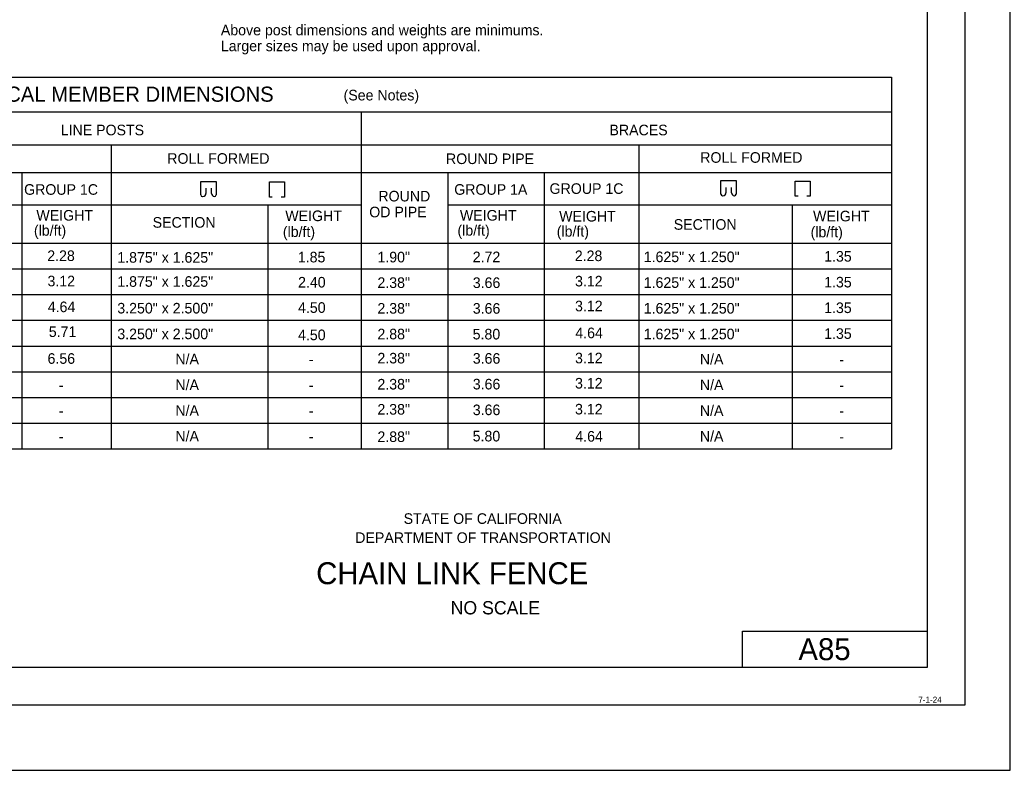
# Model space of a CAD drawing. Extents: x -893 to 867, y -474 to 712.
# Drawn here: x 212 to 867, y -474 to 22 of the extents above; entities that cross this region are included whole.
import ezdxf

# ---------------------------------------------------------------- set-up
doc = ezdxf.new("R2010")
doc.units = 0
for name, color, linetype in [('border_INSIDE-BORDER-anno', 7, 'Continuous'), ('border_PLOTTING-ELEMENTS', 7, 'Continuous'), ('border_rw_22x34_Cut_Lines', 7, 'Continuous'), ('border_SHEET', 7, 'Continuous'), ('border_WITHIN-BORDER-anno', 7, 'Continuous'), ('rd_QTY-TABLE', 7, 'Continuous')]:
    doc.layers.add(name, color=color, linetype=linetype)

msp = doc.modelspace()

# ---------------------------------------------------------------- linework, layer by layer
at = {"layer": 'border_PLOTTING-ELEMENTS'}
for points in [[(-893.45, -474.04), (866.55, -474.04), (866.55, 711.96), (-893.45, 711.96)], [(-863.45, 668.96), (836.55, 668.96), (836.55, -431.04), (-863.45, -431.04)]]:
    msp.add_lwpolyline(points, close=True, dxfattribs=at)
at = {"layer": 'border_rw_22x34_Cut_Lines'}
msp.add_lwpolyline([(-863.45, 668.96), (836.55, 668.96), (836.55, -431.04), (-863.45, -431.04)], close=True, dxfattribs=at)
at = {"layer": 'border_SHEET'}
for p, q in [((811.55, 643.96), (811.55, -406.05)), ((689.52, -406.05), (689.52, -382.05)), ((689.52, -382.05), (811.52, -382.05)), ((811.55, -406.05), (-813.45, -406.05))]:
    msp.add_line(p, q, dxfattribs=at)
at = {"layer": 'rd_QTY-TABLE'}
for p, q in [((-121.69, -15.84), (788.14, -15.84)), ((788.14, -15.84), (788.14, -261.71)), ((-121.69, -38.88), (788.14, -38.88)), ((437.35, -38.88), (437.35, -261.65)), ((98.8, -60.63), (788.14, -60.63)), ((272.04, -60.63), (272.04, -261.65)), ((620.89, -60.63), (620.89, -261.71)), ((98.8, -78.93), (437.35, -78.93)), ((213.02, -78.93), (213.02, -261.65)), ((331.38, -93.79), (331.38, -84.79)), ((331.38, -84.79), (341.38, -84.79)), ((341.38, -84.79), (341.38, -93.79)), ((376.65, -95.12), (376.65, -85.12)), ((376.65, -85.12), (386.65, -85.12)), ((386.65, -85.12), (386.65, -95.12)), ((437.35, -78.93), (788.14, -78.93)), ((494.71, -78.93), (494.71, -261.65)), ((558.45, -78.93), (558.45, -261.71)), ((675.25, -93.26), (675.25, -84.26)), ((675.25, -84.26), (685.25, -84.26)), ((685.25, -84.26), (685.25, -93.26)), ((724.3, -94.6), (724.3, -84.6)), ((724.3, -84.6), (734.3, -84.6)), ((734.3, -84.6), (734.3, -94.6)), ((334.71, -89.27), (334.71, -92.79)), ((338.38, -92.79), (338.38, -89.27)), ((678.58, -88.75), (678.58, -92.26)), ((682.25, -92.26), (682.25, -88.75)), ((378.62, -95.12), (376.65, -95.12)), ((386.65, -95.12), (384.36, -95.12)), ((726.27, -94.6), (724.3, -94.6)), ((734.3, -94.6), (732.01, -94.6)), ((152.78, -100.31), (272.04, -100.31)), ((272.04, -100.31), (437.35, -100.31)), ((375.63, -100.31), (375.63, -261.65)), ((494.71, -100.31), (627.15, -100.31)), ((620.89, -100.31), (788.14, -100.31)), ((722.46, -100.31), (722.46, -261.71)), ((-121.28, -125.65), (788.14, -125.65)), ((-121.28, -142.65), (788.14, -142.65)), ((-121.28, -159.65), (788.14, -159.65)), ((-121.28, -176.65), (788.14, -176.65)), ((-121.28, -193.65), (788.14, -193.65)), ((-121.28, -210.65), (788.14, -210.65)), ((-121.28, -227.65), (788.14, -227.65)), ((-121.28, -244.65), (788.14, -244.65)), ((-121.69, -261.71), (788.14, -261.71))]:
    msp.add_line(p, q, dxfattribs=at)
for centre, radius, start, end in [((332.38, -93.79), 1, 180, 270), ((332.71, -92.79), 2, 270, 0), ((340.38, -92.79), 2, 180, 270), ((340.38, -93.79), 1, 270, 0), ((676.25, -93.26), 1, 180, 270), ((676.58, -92.26), 2, 270, 0), ((684.25, -92.26), 2, 180, 270), ((684.25, -93.26), 1, 270, 0)]:
    msp.add_arc(centre, radius, start, end, dxfattribs=at)

# ---------------------------------------------------------------- texts
at = {"layer": 'border_INSIDE-BORDER-anno'}
for s, height, p in [('STATE OF CALIFORNIA', 7, (465.46, -311.21)), ('DEPARTMENT OF TRANSPORTATION', 7, (433.46, -323.81)), ('CHAIN LINK FENCE', 14.5, (407.63, -351.09)), ('NO SCALE', 8.75, (496.53, -371.04))]:
    msp.add_text(s, height=height, dxfattribs=at).set_placement(p)
at = {"layer": 'border_WITHIN-BORDER-anno'}
for s, height, p in [('A85', 14.5, (726.51, -401.3)), ('7-1-24', 4, (805.79, -429.47))]:
    msp.add_text(s, height=height, dxfattribs=at).set_placement(p)
at = {"layer": 'rd_QTY-TABLE'}
for s, height, p in [('Above post dimensions and weights are minimums.', 7, (344.59, 11.77)), ('Larger sizes may be used upon approval.', 7, (344.59, 1.27)), ('TYPICAL MEMBER DIMENSIONS    ', 10, (172.94, -32.14)), ('(See Notes)', 7, (425.74, -31.28)), ('LINE POSTS', 7, (238.69, -54.32)), ('BRACES', 7, (601.55, -54.32)), ('ROLL FORMED', 7, (661.59, -72.5)), ('ROLL FORMED', 7, (309.16, -73.16)), ('ROUND PIPE', 7, (493.47, -73.34)), ('GROUP 1C', 7, (214.48, -93.65)), ('ROUND', 7, (448.75, -98.05)), ('GROUP 1A', 7, (498.91, -93.64)), ('GROUP 1C', 7, (561.94, -93.06)), ('WEIGHT', 7, (222.6, -110.73)), ('WEIGHT', 7, (387.2, -111.06)), ('OD PIPE', 7, (442.71, -108.55)), ('WEIGHT', 7, (502.67, -110.72)), ('WEIGHT', 7, (568.31, -111.34)), ('WEIGHT', 7, (736.18, -111.23)), ('SECTION', 7, (299.49, -115.42)), ('SECTION', 7, (644.06, -116.77)), ('(lb/ft)', 7, (220.98, -120.71)), ('(lb/ft)', 7, (385.58, -121.56)), ('(lb/ft)', 7, (501.05, -120.69)), ('(lb/ft)', 7, (566.69, -121.32)), ('(lb/ft)', 7, (734.57, -121.73)), ('2.28', 7, (229.79, -137.44)), ('2.28', 7, (578.64, -137.5)), ('1.35', 7, (743.53, -137.85)), ('1.875" x 1.625"', 7, (276.13, -138.56)), ('1.85', 7, (395.49, -138.36)), ('1.90"', 7, (448.13, -138.34)), ('2.72', 7, (511.14, -138.23)), ('1.625" x 1.250"', 7, (624.22, -138.19)), ('3.12', 7, (229.95, -154.18)), ('1.875" x 1.625"', 7, (276.13, -154.48)), ('2.40', 7, (395.64, -154.98)), ('2.38"', 7, (448.13, -155.23)), ('3.66', 7, (511.18, -155.28)), ('3.12', 7, (578.8, -154.24)), ('1.625" x 1.250"', 7, (624.22, -155.19)), ('1.35', 7, (743.53, -154.91)), ('3.12', 7, (578.8, -170.67)), ('4.64', 7, (230.13, -171.25)), ('3.250" x 2.500"', 7, (276.13, -172.12)), ('4.50', 7, (395.64, -171.71)), ('2.38"', 7, (448.13, -172.23)), ('3.66', 7, (511.18, -172.28)), ('1.625" x 1.250"', 7, (624.22, -172.19)), ('1.35', 7, (743.53, -171.85)), ('5.71', 7, (230.81, -187.66)), ('3.250" x 2.500"', 7, (276.13, -189.12)), ('4.50', 7, (395.64, -189.77)), ('2.88"', 7, (448.13, -189.23)), ('5.80', 7, (511.1, -189.28)), ('4.64', 7, (578.98, -188.46)), ('1.625" x 1.250"', 7, (624.22, -189.19)), ('1.35', 7, (743.53, -188.91)), ('6.56', 7, (229.99, -205.39)), ('N/A', 7, (314.51, -205.75)), ('-', 7, (402.77, -205.94)), ('2.38"', 7, (448.13, -205.15)), ('3.66', 7, (511.18, -205.33)), ('3.12', 7, (578.8, -205.06)), ('N/A', 7, (661.34, -205.81)), ('-', 7, (753.55, -206)), ('N/A', 7, (314.51, -222.75)), ('2.38"', 7, (448.13, -222.38)), ('3.66', 7, (511.18, -222.33)), ('3.12', 7, (578.8, -221.73)), ('N/A', 7, (661.34, -222.81)), ('-', 7, (237.45, -222.94)), ('-', 7, (402.77, -222.94)), ('-', 7, (753.55, -223)), ('N/A', 7, (314.51, -239.75)), ('2.38"', 7, (448.13, -238.96)), ('3.66', 7, (511.18, -239.33)), ('3.12', 7, (578.8, -238.88)), ('N/A', 7, (661.34, -239.81)), ('-', 7, (237.45, -239.94)), ('-', 7, (402.77, -239.94)), ('-', 7, (753.55, -240)), ('-', 7, (237.45, -256.94)), ('N/A', 7, (314.51, -256.75)), ('-', 7, (402.77, -256.94)), ('2.88"', 7, (448.13, -257.09)), ('5.80', 7, (511.1, -256.7)), ('4.64', 7, (578.98, -256.83)), ('N/A', 7, (661.34, -256.81)), ('-', 7, (753.55, -257))]:
    msp.add_text(s, height=height, dxfattribs=at).set_placement(p)

doc.saveas('drawing.dxf')
